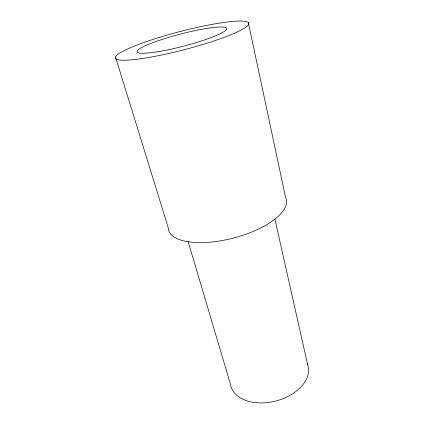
<?xml version="1.0" encoding="UTF-8"?>
<svg xmlns="http://www.w3.org/2000/svg" width="424" height="424" viewBox="0 0 424 424"><rect width="100%" height="100%" fill="white"/><g stroke="black" fill="none" stroke-linecap="round" stroke-linejoin="round"><path stroke-width="0.64" d="M115.471 56.933L168.206 227.582A60.833 24.221 -14.6 0 0 232.983 238.182A60.833 24.221 -14.6 0 0 285.575 197.441L248.316 22.493M188.134 241.601L230.545 384.499A39.861 25.663 -14.6 0 0 276.506 400.818A39.861 25.663 -14.6 0 0 307.23 363.739M274.938 219.256L307.665 364.873M141.107 58.698A68.974 9.312 -14.6 0 0 248.236 25.048A68.974 9.312 -14.6 0 0 156.875 38.165A68.974 9.312 -14.6 0 0 141.107 58.698M158.099 51.686A46.311 6.238 -14.6 0 0 226.755 28.927A46.311 6.238 -14.6 0 0 160.972 39.803A46.311 6.238 -14.6 0 0 158.099 51.686"/></g></svg>
